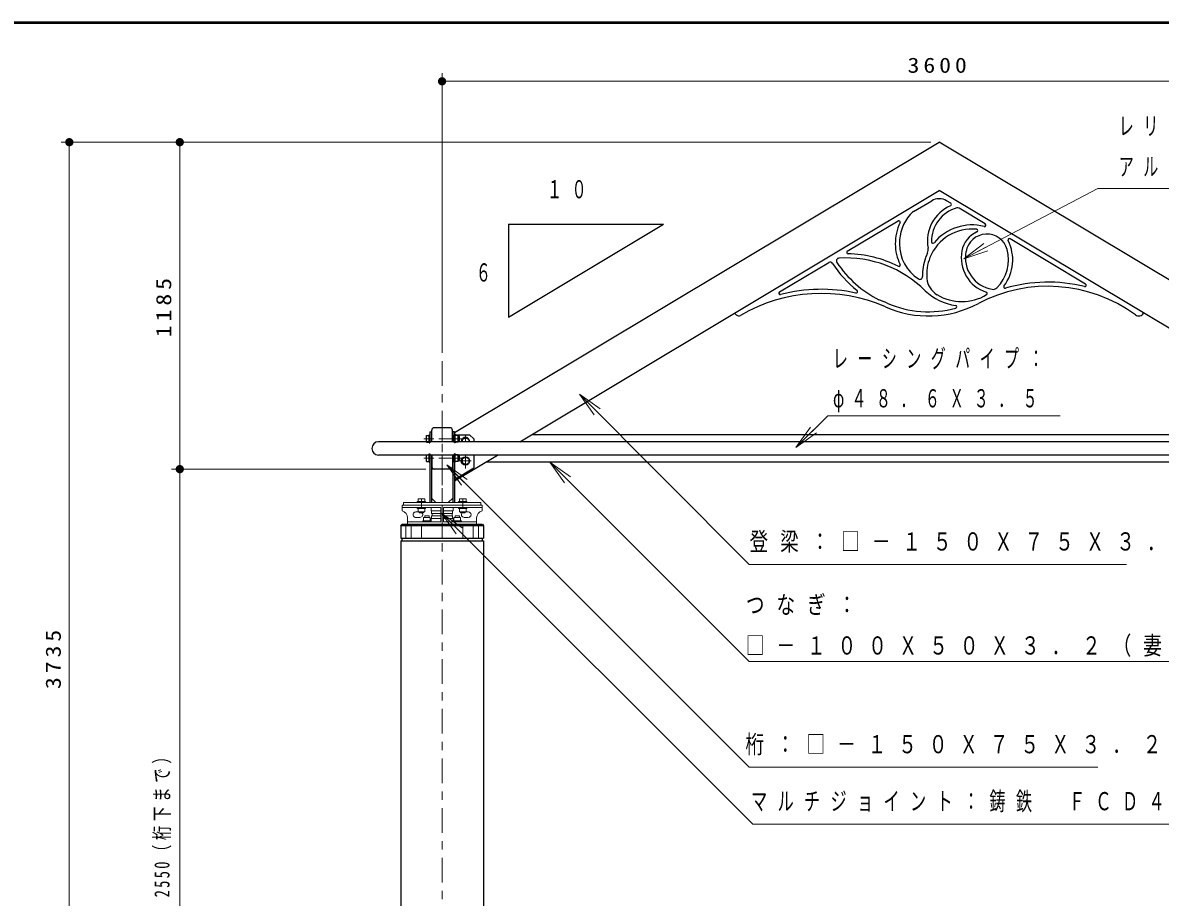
# Model space of a CAD drawing. Units: millimetres on the paper, scale 1:30. Extents: x -365 to 0, y 0 to 257.
# Drawn here: x -206.6 to -69.2, y 151.3 to 257 of the extents above; entities that cross this region are included whole.
import ezdxf
from ezdxf.enums import TextEntityAlignment as Align

# ---------------------------------------------------------------- set-up
doc = ezdxf.new("R2010")
doc.units = ezdxf.units.MM
doc.linetypes.add('USER2', pattern=[6, 3, -1, 1, -1])
doc.layers.add('1_30', color=7, linetype='Continuous', lineweight=13)
doc.layers.add('NAKAMURA図枠', color=7, linetype='Continuous', lineweight=13)
doc.styles.add('ＭＳ ゴシック', font='')
doc.styles.get('ＭＳ ゴシック').set_extended_font_data('MS Gothic')

# ---------------------------------------------------------------- blocks, each defined once
blk = doc.blocks.new('filled_dot')
at = {"color": 0, "linetype": 'Continuous', "lineweight": -2, "const_width": 1.25}
blk.add_lwpolyline([(-0.625, 0, 1), (0.625, 0, 1)], format="xyb", close=True, dxfattribs=at)

msp = doc.modelspace()

# ---------------------------------------------------------------- linework, layer by layer
at = {"layer": '1_30'}
for p, q in [((-155.936, 217.119), (-155.936, 250.923)), ((-155.936, 249.923), (-35.936, 249.923)), ((-96.936, 242.568), (-201.936, 242.568)), ((-200.936, 118.068), (-200.936, 242.568)), ((-96.936, 242.568), (-188.603, 242.568)), ((-187.603, 203.068), (-187.603, 242.568)), ((-92.958, 228.491), (-90.533, 230.327)), ((-92.958, 228.491), (-90.301, 229.884)), ((-90.069, 229.441), (-92.958, 228.491)), ((-139.34, 212.119), (-137.222, 209.994)), ((-139.34, 212.119), (-136.868, 210.347)), ((-137.576, 209.641), (-139.34, 212.119)), ((-113.227, 205.683), (-111.459, 208.158)), ((-113.227, 205.683), (-111.105, 207.805)), ((-110.752, 207.451), (-113.227, 205.683)), ((-187.603, 115.068), (-187.603, 206.068)), ((-155.377, 203.597), (-153.256, 201.475)), ((-155.377, 203.597), (-152.902, 201.829)), ((-153.61, 201.122), (-155.377, 203.597)), ((-142.93, 203.9), (-140.808, 201.779)), ((-142.93, 203.9), (-140.455, 202.132)), ((-141.162, 201.425), (-142.93, 203.9)), ((-157.889, 203.068), (-188.603, 203.068)), ((-157.886, 203.068), (-188.603, 203.068)), ((-155.991, 197.74), (-153.87, 195.619)), ((-155.991, 197.74), (-153.517, 195.972)), ((-154.224, 195.265), (-155.991, 197.74)), ((-160.103, 196.4), (-151.77, 196.4)), ((-160.311, 196.235), (-160.311, 194.734)), ((-159.686, 196.235), (-159.686, 194.734)), ((-158.436, 196.235), (-158.436, 194.734)), ((-155.936, 196.235), (-155.936, 194.734)), ((-153.436, 196.235), (-153.436, 194.734)), ((-152.186, 196.235), (-152.186, 194.734)), ((-151.561, 196.235), (-151.561, 194.734))]:
    msp.add_line(p, q, dxfattribs=at)
at = {"layer": '1_30', "lineweight": 25}
for p, q in [((-154.42, 207.478), (-95.936, 242.568)), ((-37.466, 207.486), (-95.936, 242.568)), ((-146.535, 206.378), (-95.936, 236.737)), ((-45.338, 206.378), (-95.936, 236.737)), ((-147.918, 232.649), (-147.918, 221.424)), ((-147.918, 221.424), (-129.209, 232.649)), ((-147.918, 232.649), (-129.209, 232.649)), ((-157.186, 206.378), (-157.186, 207.768)), ((-154.97, 208.068), (-156.886, 208.068)), ((-154.686, 206.378), (-154.686, 207.768)), ((-154.42, 207.478), (-154.42, 207.234)), ((-28.27, 206.378), (-163.603, 206.378)), ((-46.766, 207.234), (-145.107, 207.234)), ((-28.27, 204.758), (-163.603, 204.758)), ((-157.186, 204.758), (-157.186, 203.368)), ((-154.686, 204.758), (-154.686, 203.368)), ((-154.42, 201.647), (-149.235, 204.758)), ((-41.21, 203.901), (-150.663, 203.901)), ((-154.935, 203.068), (-156.886, 203.068)), ((-154.42, 201.854), (-154.42, 201.647))]:
    msp.add_line(p, q, dxfattribs=at)
at = {"layer": '1_30', "color": 4, "lineweight": 25}
for p, q in [((-99.024, 234.183), (-96.835, 235.497)), ((-95.975, 235.735), (-95.936, 235.735)), ((-95.897, 235.735), (-95.936, 235.735)), ((-94.531, 235.192), (-95.038, 235.497)), ((-90.365, 232.693), (-93.536, 234.596)), ((-107.019, 229.386), (-100.894, 233.061)), ((-78.252, 225.425), (-87.376, 230.899)), ((-115.2, 224.477), (-109.27, 228.036)), ((-160.794, 196.401), (-160.937, 196.235)), ((-151.079, 196.4), (-160.793, 196.4)), ((-151.078, 196.402), (-150.935, 196.236)), ((-150.936, 196.235), (-160.936, 196.235)), ((-160.936, 196.233), (-160.936, 194.734)), ((-150.936, 196.233), (-150.936, 194.734)), ((-160.936, 194.734), (-150.936, 194.734)), ((-160.936, 194.4), (-160.936, 121.734)), ((-160.936, 194.4), (-150.936, 194.4)), ((-160.794, 194.734), (-160.794, 194.4)), ((-151.079, 194.734), (-151.079, 194.4)), ((-150.936, 194.4), (-150.936, 121.734))]:
    msp.add_line(p, q, dxfattribs=at)
at = {"layer": '1_30', "linetype": 'USER2'}
msp.add_line((-155.936, 216.119), (-155.936, 86.52), dxfattribs=at)
at = {"layer": '1_30', "color": 20, "lineweight": 25}
for p, q in [((-157.42, 207.568), (-157.42, 206.378)), ((-157.42, 207.568), (-157.22, 207.568)), ((-157.419, 207.568), (-157.419, 206.378)), ((-157.22, 207.568), (-157.22, 206.378)), ((-157.219, 207.568), (-157.219, 206.378)), ((-154.453, 207.568), (-154.653, 207.568)), ((-154.653, 207.568), (-154.653, 206.378)), ((-154.653, 207.568), (-154.653, 206.378)), ((-154.453, 207.568), (-154.453, 206.378)), ((-154.453, 207.568), (-154.453, 206.378)), ((-154.453, 207.234), (-152.62, 207.234)), ((-154.297, 207.234), (-154.386, 207.234)), ((-153.52, 206.632), (-153.12, 206.863)), ((-153.52, 206.632), (-153.52, 206.378)), ((-152.72, 206.632), (-153.12, 206.863)), ((-152.72, 206.632), (-152.72, 206.378)), ((-152.62, 207.234), (-152.12, 206.734)), ((-152.12, 206.734), (-152.12, 206.378)), ((-157.42, 204.758), (-157.42, 199.033)), ((-157.419, 204.758), (-157.419, 199.034)), ((-157.22, 204.758), (-157.22, 199.033)), ((-157.219, 204.758), (-157.219, 199.034)), ((-154.653, 204.758), (-154.653, 199.033)), ((-154.653, 204.758), (-154.653, 199.034)), ((-154.453, 204.758), (-154.453, 199.033)), ((-154.453, 204.758), (-154.453, 199.034)), ((-152.12, 204.758), (-152.12, 203.234)), ((-154.453, 201.834), (-152.12, 203.234)), ((-153.52, 204.299), (-153.12, 204.53)), ((-153.52, 204.299), (-153.52, 203.837)), ((-153.12, 203.606), (-153.52, 203.837)), ((-152.72, 204.299), (-153.12, 204.53)), ((-153.12, 203.606), (-152.72, 203.837)), ((-152.72, 204.299), (-152.72, 203.837)), ((-154.653, 203.068), (-157.219, 203.068)), ((-157.186, 199.534), (-156.686, 199.034)), ((-154.653, 199.568), (-155.186, 199.034))]:
    msp.add_line(p, q, dxfattribs=at)
at = {"layer": '1_30', "color": 20, "linetype": 'USER2'}
for p, q in [((-155.936, 208.394), (-155.936, 206.378)), ((-156.915, 206.734), (-157.755, 206.734)), ((-154.958, 206.734), (-154.118, 206.734)), ((-153.943, 206.401), (-152.461, 206.401)), ((-153.943, 206.401), (-152.411, 206.401)), ((-153.12, 207.239), (-153.12, 206.378)), ((-155.936, 204.758), (-155.936, 197.959)), ((-153.12, 204.758), (-153.12, 203.148)), ((-156.915, 204.401), (-157.755, 204.401)), ((-154.958, 204.401), (-154.118, 204.401)), ((-153.943, 204.068), (-152.461, 204.068)), ((-153.943, 204.068), (-152.411, 204.068)), ((-158.436, 199.474), (-158.436, 198.342)), ((-153.436, 199.474), (-153.436, 198.342))]:
    msp.add_line(p, q, dxfattribs=at)
at = {"layer": '1_30', "color": 190, "linetype": 'USER2'}
for p, q in [((-153.313, 206.734), (-158.156, 206.734)), ((-153.313, 204.401), (-158.156, 204.401))]:
    msp.add_line(p, q, dxfattribs=at)
at = {"layer": '1_30', "color": 190, "lineweight": 25}
for p, q in [((-157.831, 207.134), (-157.509, 207.134)), ((-157.831, 206.334), (-157.831, 207.134)), ((-157.831, 206.334), (-157.509, 206.334)), ((-157.509, 206.234), (-157.509, 207.234)), ((-157.509, 207.234), (-157.42, 207.234)), ((-157.509, 206.234), (-157.42, 206.234)), ((-157.42, 207.234), (-157.42, 206.234)), ((-154.364, 207.234), (-154.453, 207.234)), ((-154.453, 206.234), (-154.453, 207.234)), ((-154.364, 206.234), (-154.453, 206.234)), ((-154.364, 206.234), (-154.364, 207.234)), ((-154.009, 207.134), (-154.364, 207.134)), ((-154.009, 206.334), (-154.364, 206.334)), ((-154.009, 206.334), (-154.009, 207.134)), ((-153.842, 207.001), (-154.009, 207.001)), ((-153.842, 206.468), (-154.009, 206.468)), ((-153.842, 206.468), (-153.842, 207.001)), ((-157.831, 204.801), (-157.509, 204.801)), ((-157.831, 204.001), (-157.831, 204.801)), ((-157.509, 203.901), (-157.509, 204.901)), ((-157.509, 204.901), (-157.42, 204.901)), ((-157.42, 204.901), (-157.42, 203.901)), ((-154.364, 204.901), (-154.453, 204.901)), ((-154.453, 203.901), (-154.453, 204.901)), ((-154.364, 203.901), (-154.364, 204.901)), ((-154.009, 204.801), (-154.364, 204.801)), ((-154.009, 204.001), (-154.009, 204.801)), ((-153.842, 204.668), (-154.009, 204.668)), ((-153.842, 204.134), (-153.842, 204.668)), ((-157.831, 204.001), (-157.509, 204.001)), ((-157.509, 203.901), (-157.42, 203.901)), ((-154.364, 203.901), (-154.453, 203.901)), ((-154.009, 204.001), (-154.364, 204.001)), ((-153.842, 204.134), (-154.009, 204.134))]:
    msp.add_line(p, q, dxfattribs=at)
at = {"layer": '1_30', "color": 4}
for p, q in [((-158.936, 199.14), (-158.936, 199.034)), ((-157.936, 199.14), (-158.936, 199.14)), ((-158.036, 199.474), (-158.836, 199.474)), ((-158.836, 199.474), (-158.836, 199.14)), ((-158.036, 199.474), (-158.036, 199.14)), ((-157.936, 199.14), (-157.936, 199.034)), ((-153.936, 199.14), (-152.936, 199.14)), ((-153.936, 199.14), (-153.936, 199.034)), ((-153.836, 199.474), (-153.036, 199.474)), ((-153.836, 199.474), (-153.836, 199.14)), ((-153.036, 199.474), (-153.036, 199.14)), ((-152.936, 199.14), (-152.936, 199.034)), ((-160.77, 198.733), (-160.77, 198.033)), ((-160.77, 198.733), (-151.103, 198.733)), ((-160.77, 198.433), (-156.086, 198.433)), ((-160.603, 199.034), (-160.603, 198.733)), ((-151.27, 199.034), (-160.603, 199.034)), ((-159.103, 197.9), (-158.836, 197.9)), ((-158.936, 198.433), (-158.936, 198.327)), ((-158.936, 198.327), (-157.936, 198.327)), ((-158.836, 198.327), (-158.836, 197.893)), ((-158.036, 197.893), (-158.836, 197.893)), ((-158.703, 197.893), (-158.703, 197.807)), ((-158.17, 197.807), (-158.703, 197.807)), ((-158.17, 197.893), (-158.17, 197.807)), ((-158.036, 198.327), (-158.036, 197.893)), ((-157.936, 198.433), (-157.936, 198.327)), ((-157.27, 198.433), (-157.27, 198.033)), ((-156.086, 198.033), (-157.27, 198.033)), ((-157.203, 198.033), (-157.203, 197.7)), ((-156.086, 198.433), (-156.086, 196.7)), ((-155.786, 198.433), (-155.786, 196.7)), ((-151.103, 198.433), (-155.786, 198.433)), ((-155.786, 198.033), (-154.603, 198.033)), ((-154.67, 198.033), (-154.67, 197.7)), ((-154.603, 198.433), (-154.603, 198.033)), ((-153.936, 198.433), (-153.936, 198.327)), ((-152.936, 198.327), (-153.936, 198.327)), ((-153.836, 198.327), (-153.836, 197.893)), ((-153.836, 197.893), (-153.036, 197.893)), ((-153.703, 197.893), (-153.703, 197.807)), ((-153.703, 197.807), (-153.17, 197.807)), ((-153.17, 197.893), (-153.17, 197.807)), ((-153.036, 198.327), (-153.036, 197.893)), ((-152.77, 197.9), (-153.036, 197.9)), ((-152.936, 198.433), (-152.936, 198.327)), ((-151.27, 199.034), (-151.27, 198.733)), ((-151.103, 198.733), (-151.103, 198.033)), ((-160.103, 197.167), (-160.103, 196.4)), ((-160.103, 196.7), (-156.086, 196.7)), ((-159.103, 197.233), (-158.603, 197.233)), ((-158.27, 196.807), (-157.27, 196.807)), ((-158.27, 196.807), (-158.27, 196.7)), ((-158.17, 197.24), (-157.37, 197.24)), ((-158.17, 197.24), (-158.17, 196.807)), ((-158.036, 197.433), (-158.036, 197.24)), ((-158.036, 197.433), (-157.503, 197.433)), ((-157.503, 197.433), (-157.503, 197.24)), ((-157.37, 197.24), (-157.37, 196.807)), ((-156.086, 197.1), (-157.27, 197.1)), ((-157.27, 197.1), (-157.27, 196.807)), ((-157.27, 196.807), (-157.27, 196.7)), ((-156.086, 197.7), (-157.203, 197.7)), ((-156.086, 197.433), (-157.203, 197.433)), ((-157.203, 197.433), (-157.203, 197.1)), ((-157.136, 197.7), (-157.136, 197.433)), ((-155.853, 197.7), (-156.02, 197.7)), ((-155.786, 197.7), (-154.67, 197.7)), ((-155.786, 197.433), (-154.67, 197.433)), ((-155.786, 197.1), (-154.603, 197.1)), ((-151.77, 196.7), (-155.786, 196.7)), ((-154.736, 197.7), (-154.736, 197.433)), ((-154.67, 197.433), (-154.67, 197.1)), ((-154.603, 197.1), (-154.603, 196.807)), ((-154.603, 196.807), (-154.603, 196.7)), ((-153.603, 196.807), (-154.603, 196.807)), ((-154.503, 197.24), (-154.503, 196.807)), ((-153.703, 197.24), (-154.503, 197.24)), ((-153.836, 197.433), (-154.37, 197.433)), ((-154.37, 197.433), (-154.37, 197.24)), ((-153.836, 197.433), (-153.836, 197.24)), ((-153.703, 197.24), (-153.703, 196.807)), ((-153.603, 196.807), (-153.603, 196.7)), ((-152.77, 197.233), (-153.27, 197.233)), ((-151.77, 197.167), (-151.77, 196.4))]:
    msp.add_line(p, q, dxfattribs=at)
at = {"layer": '1_30', "color": 20}
for p, q in [((-160.603, 199.034), (-160.603, 198.734)), ((-151.27, 199.034), (-160.603, 199.034)), ((-160.603, 198.734), (-151.27, 198.734)), ((-151.27, 199.034), (-151.27, 198.734))]:
    msp.add_line(p, q, dxfattribs=at)
at = {"layer": '1_30'}
for points in [[(-92.958, 228.491), (-76.772, 236.973), (-40.822, 236.973)], [(-139.34, 212.119), (-118.853, 191.565), (-73.308, 191.565)], [(-113.227, 205.683), (-109.381, 209.529), (-81.332, 209.529)], [(-155.377, 203.597), (-118.853, 167.073), (-76.798, 167.073)], [(-142.93, 203.9), (-118.853, 179.824), (-64.758, 179.824)], [(-155.991, 197.74), (-118.433, 160.182), (-64.191, 160.182)]]:
    msp.add_lwpolyline(points, dxfattribs=at)
at = {"layer": '1_30', "color": 20, "lineweight": 25}
msp.add_circle((-153.12, 204.068), 0.5, dxfattribs=at)
at = {"layer": '1_30', "color": 4, "lineweight": 25}
for centre, radius, start, end in [((-92.701, 230.629), 4.65, 113.43328, 190.50799), ((-95.975, 234.065), 1.67, 89.99998, 120.96413), ((-95.897, 234.065), 1.67, 59.03583, 89.99998), ((-94.617, 235.049), 0.167, 293.43369, 59.03594), ((-95.201, 230.28), 5.529, 140.17586, 179.99996), ((-98.165, 232.751), 1.67, 120.9641, 140.17585), ((-92.701, 230.629), 4.149, 105.30426, 181.49672), ((-93.708, 234.309), 0.334, 59.03579, 105.30437), ((-95.201, 230.28), 6.03, 154.80561, 179.99996), ((-100.808, 232.918), 0.167, 334.80548, 120.96385), ((-91.962, 226.599), 5.472, 84.33588, 158.144), ((-91.962, 226.599), 5.973, 75.75642, 140.24683), ((-90.451, 232.55), 0.167, 255.75626, 59.03579), ((-90.181, 228.916), 3.051, 112.99605, 170.00148), ((-90.181, 228.916), 2.55, 15.78771, 170.00148), ((-91.438, 231.878), 0.167, 292.99572, 84.33603), ((-87.462, 230.756), 0.167, 59.03579, 206.89442), ((-106.933, 229.243), 0.167, 120.96407, 268.90794), ((-95.673, 230.28), 5.558, 180.00172, 206.47052), ((-95.673, 230.28), 5.056, 180.00172, 236.75361), ((-98.259, 229.598), 1.002, 334.53019, 10.50804), ((-96.682, 230.525), 0.167, 181.4969, 320.24619), ((-88.903, 228.605), 4.364, 168.93008, 252.10042), ((-88.903, 228.605), 3.863, 168.93008, 260.42186), ((-92.237, 228.334), 4.686, 314.21923, 15.78772), ((-92.237, 228.334), 5.187, 322.745, 26.89455), ((-109.098, 227.749), 0.334, 33.11611, 120.96434), ((-108.007, 228.219), 0.334, 93.46072, 213.98944), ((-96.994, 235.644), 13.616, 213.98928, 242.89085), ((-107.205, 214.962), 13.616, 45.22327, 93.46065), ((-107.205, 214.962), 14.117, 63.34792, 88.90842), ((-91.962, 226.599), 5.973, 160.44035, 182.44273), ((-91.962, 226.599), 5.973, 154.53016, 160.43692), ((-91.962, 226.599), 5.472, 158.13728, 185.33477), ((-96.994, 235.644), 14.117, 213.11617, 231.22421), ((-100.798, 227.728), 0.167, 243.34861, 26.47058), ((-98.263, 226.33), 0.334, 236.75355, 2.44275), ((-94.871, 226.327), 2.55, 185.33478, 238.73648), ((-82.805, 207.216), 18.443, 76.11322, 106.13101), ((-78.338, 225.282), 0.167, 256.11323, 59.03594), ((-110.159, 205.093), 19.201, 66.25473, 120.5383), ((-115.114, 224.334), 0.167, 120.96385, 284.44142), ((-110.159, 205.093), 19.702, 77.74006, 104.44208), ((-105.94, 224.509), 0.167, 257.73973, 51.22463), ((-93.204, 229.073), 6.263, 225.22324, 263.20332), ((-93.204, 229.073), 5.761, 238.73559, 301.32275), ((-82.805, 207.216), 17.942, 53.95028, 117.88666), ((-90.296, 224.294), 0.167, 301.32301, 72.10051), ((-89.435, 225.455), 0.668, 260.42193, 314.21925), ((-87.975, 225.093), 0.167, 142.74489, 286.13089), ((-110.159, 205.093), 19.702, 66.25473, 69.31264), ((-97.232, 234.479), 12.903, 246.25472, 297.88664), ((-97.232, 234.479), 12.402, 246.25472, 285.48609), ((-93.965, 222.688), 0.167, 285.48549, 83.20399), ((-120.007, 222.294), 0.718, 210.9641, 258.26452), ((-120.085, 221.918), 0.334, 258.26449, 300.53841), ((-71.841, 222.279), 0.689, 233.95027, 329.0254)]:
    msp.add_arc(centre, radius, start, end, dxfattribs=at)
at = {"layer": '1_30', "lineweight": 25}
for centre, radius, start, end in [((-156.886, 207.768), 0.3, 90, 180), ((-154.986, 207.768), 0.3, 360, 90), ((-163.603, 205.568), 0.81, 90, 270), ((-156.886, 203.368), 0.3, 179.99999, 270), ((-154.986, 203.368), 0.3, 270, 0.00001)]:
    msp.add_arc(centre, radius, start, end, dxfattribs=at)
at = {"layer": '1_30', "color": 20, "lineweight": 25}
msp.add_arc((-153.12, 206.401), 0.5, 0, 182.66905, dxfattribs=at)
at = {"layer": '1_30', "color": 4}
for centre, radius, start, end in [((-161, 197.167), 0.897, 0, 75.13713), ((-159.103, 197.567), 0.333, 89.99999, 270), ((-158.603, 197.567), 0.333, 270, 46.07223), ((-153.27, 197.567), 0.333, 133.92777, 270), ((-152.77, 197.567), 0.333, 270, 90), ((-150.873, 197.167), 0.897, 104.86287, 179.99999)]:
    msp.add_arc(centre, radius, start, end, dxfattribs=at)
at = {"layer": 'NAKAMURA図枠', "lineweight": 50}
msp.add_line((0, 257), (-365, 257), dxfattribs=at)

# ---------------------------------------------------------------- block references
at = {"layer": '1_30', "xscale": 0.4, "yscale": 0.4}
msp.add_blockref('filled_dot', (-155.936, 249.923), dxfattribs=at)
for p, rotation in [((-200.936, 242.568), 270), ((-187.603, 242.568), 270), ((-187.603, 203.068), 90), ((-187.603, 203.068), 90)]:
    msp.add_blockref('filled_dot', p, dxfattribs=dict(at, rotation=rotation))

# ---------------------------------------------------------------- texts
at = {"layer": '1_30', "style": 'ＭＳ ゴシック', "width": 0.6}
msp.add_text('６', height=2.199, dxfattribs=at).set_placement((-150.953, 226.832), align=Align.MIDDLE_CENTER)
at = {"layer": '1_30', "style": 'ＭＳ ゴシック'}
for s, insert, char_height, attachment_point in [('\\T1.33;\\W1.15;3600', (-95.936, 250.923), 1.833, 8), ('\\T1.64;\\W0.6;レリーフ：', (-74.238, 244.473), 2.199, 4), ('\\T1.64;\\W0.6;アルミ鋳物（妻側のみ）', (-74.238, 239.473), 2.199, 4), ('\\T1.64;\\W0.6;１０', (-140.303, 236.866), 2.199, 5), ('\\T1.64;\\W0.6;レーシングパイプ：', (-108.749, 216.329), 2.199, 4), ('\\T1.64;\\W0.6;φ４８．６Ｘ３．５', (-108.749, 211.329), 2.199, 4), ('\\T1.64;\\W0.75;登梁：□－１５０Ｘ７５Ｘ３．２', (-118.82, 194.215), 2.199, 4), ('\\T1.64;\\W0.75;つなぎ：', (-119.26, 186.624), 2.199, 4), ('\\T1.64;\\W0.75;□－１００Ｘ５０Ｘ３．２（妻側のみ）', (-119.26, 181.624), 2.199, 4), ('\\T1.64;\\W0.75;桁：□－１５０Ｘ７５Ｘ３．２', (-119.319, 169.723), 2.199, 4), ('\\T1.64;\\W0.65;マルチジョイント：鋳鉄\u3000ＦＣＤ４５０', (-118.636, 162.832), 2.199, 4)]:
    msp.add_mtext(s, dxfattribs=dict(at, insert=insert, char_height=char_height, attachment_point=attachment_point))
at = {"layer": '1_30', "char_height": 1.833, "attachment_point": 8, "rotation": 90, "style": 'ＭＳ ゴシック'}
for s, insert in [('\\T1.33;\\W1.15;1185', (-188.603, 222.818)), ('\\T1.33;\\W1.15;3735', (-201.936, 180.318)), ('\\T1.32;\\W0.7;2550（桁下まで）', (-188.603, 160.568))]:
    msp.add_mtext(s, dxfattribs=dict(at, insert=insert))

doc.saveas('drawing.dxf')
